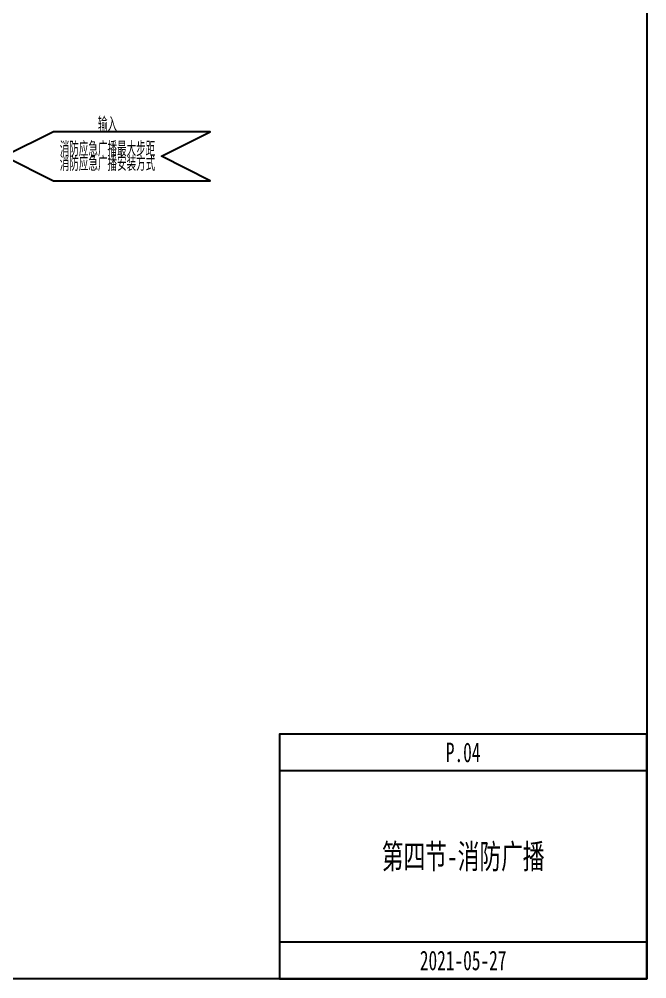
# Model space of a CAD drawing. Header units: millimetres. Extents: x -77018 to 517482, y 303285 to 1564785.
# Drawn here: x 261177 to 517482, y 303285 to 695285 of the extents above; entities that cross this region are included whole.
import ezdxf
from ezdxf.enums import TextEntityAlignment as Align

# ---------------------------------------------------------------- set-up
doc = ezdxf.new("R2010")
doc.units = ezdxf.units.MM
doc.header["$LTSCALE"] = 1000
for name, color, linetype in [('C-SHET-SHET', 144, 'Continuous'), ('E-UNIV-DIAG', 2, 'Continuous'), ('E-UNIV-NOTE', 6, 'Continuous')]:
    doc.layers.add(name, color=color, linetype=linetype)
doc.styles.add('TH-STYLE1', font='Stfangso_0.ttf', dxfattribs={"width": 0.65})
doc.styles.add('TH-STYLE3', font='tssdeng.shx', dxfattribs={"width": 0.65, "bigfont": 'tssdchn.shx'})

msp = doc.modelspace()

# ---------------------------------------------------------------- linework, layer by layer
at = {"layer": 'C-SHET-SHET'}
for points in [[(-77018, 1564785), (517482, 1564785), (517482, 303285), (-77018, 303285)], [(367482, 303285), (517482, 303285), (517482, 403285), (367482, 403285)]]:
    msp.add_lwpolyline(points, close=True, dxfattribs=at)
for points in [[(517482, 388285), (367482, 388285)], [(517482, 318285), (367482, 318285)]]:
    msp.add_lwpolyline(points, dxfattribs=at)
at = {"layer": 'E-UNIV-DIAG', "color": 3}
msp.add_lwpolyline([(275232, 629285), (339232, 629285), (319232, 639285), (339232, 649285), (275232, 649285), (255232, 639285)], close=True, dxfattribs=at)

# ---------------------------------------------------------------- texts
at = {"layer": 'E-UNIV-NOTE', "width": 0.65}
for s, height, style, p in [('输入', 6000, 'TH-STYLE3', (297232, 652285)), ('消防应急广播最大步距', 6000, 'TH-STYLE3', (297232, 642285)), ('消防应急广播安装方式', 6000, 'TH-STYLE3', (297232, 636285)), ('P.04', 8000, 'TH-STYLE1', (442482, 395785)), ('第四节-消防广播', 10000, 'TH-STYLE1', (442482, 353285)), ('2021-05-27', 8000, 'TH-STYLE1', (442482, 310785))]:
    msp.add_text(s, height=height, dxfattribs=dict(at, style=style)).set_placement(p, align=Align.MIDDLE_CENTER)

doc.saveas('drawing.dxf')
